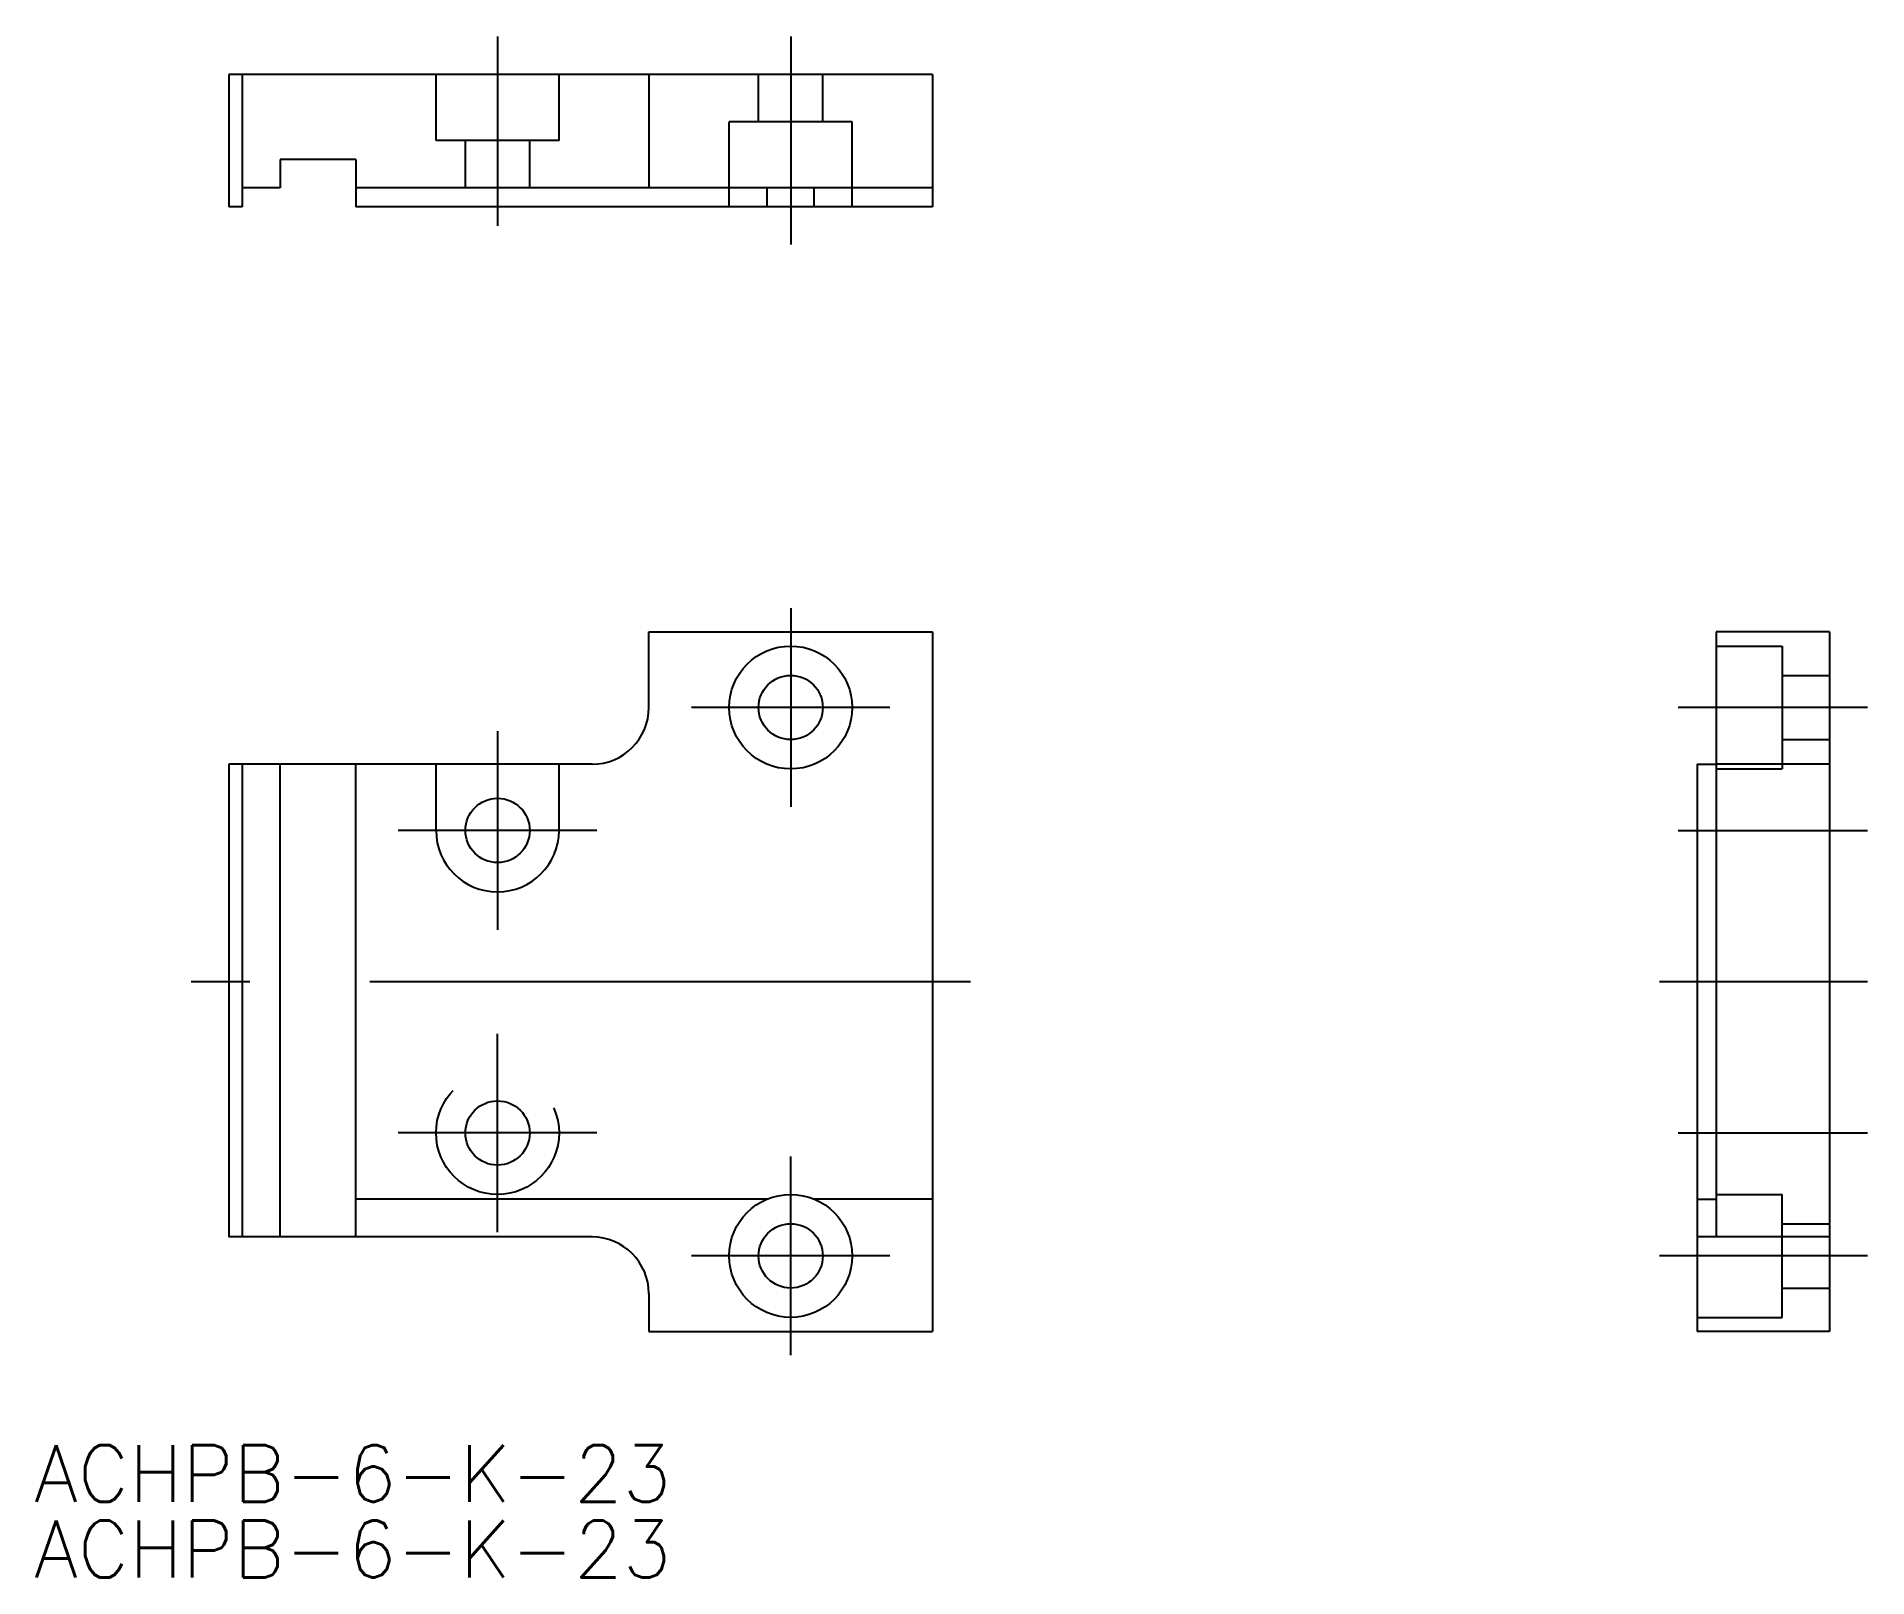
# Model space of a CAD drawing. Extents: x -10.2 to 86.6, y -31.5 to 50.
import ezdxf

# ---------------------------------------------------------------- set-up
doc = ezdxf.new("R2010")
doc.units = 0
doc.linetypes.add('CENTER', pattern=[50.8, 31.75, -6.35, 6.35, -6.35])
doc.linetypes.add('DASHED', pattern=[19.05, 12.7, -6.35])
doc.layers.get('0').update_dxf_attribs({"linetype": 'CONTINUOUS'})
doc.layers.add('CENTER', color=1, linetype='CENTER')
doc.styles.get("Standard").update_dxf_attribs({"font": 'txt.shx', "height": 3, "bigfont": 'bigfont.shx'})

# ---------------------------------------------------------------- blocks, each defined once
blk = doc.blocks.new('*U2')
at = {"color": 7, "linetype": 'CONTINUOUS'}
blk.add_text('ACHPB-6-K-23', height=3, dxfattribs=at).set_placement((-10.3, -27.5))
blk = doc.blocks.new('*U3')
at = {"color": 7, "linetype": 'CONTINUOUS'}
blk.add_text('ACHPB-6-K-23', height=3, dxfattribs=at).set_placement((-10.3, -31.5))

msp = doc.modelspace()

# ---------------------------------------------------------------- linework, layer by layer
at = {"color": 7, "linetype": 'CONTINUOUS'}
for p, q in [((0, 47.977), (0, 40.977)), ((37.2, 47.977), (0, 47.977)), ((0.7, 47.977), (0.7, 40.977)), ((10.95, 44.477), (10.95, 47.977)), ((17.45, 44.477), (17.45, 47.977)), ((22.2, 47.977), (22.2, 41.977)), ((37.2, 47.977), (37.2, 40.977)), ((17.45, 44.477), (10.95, 44.477)), ((2.7, 43.477), (2.7, 41.977)), ((6.7, 43.477), (2.7, 43.477)), ((6.7, 43.477), (6.7, 40.977)), ((2.7, 41.977), (0.7, 41.977)), ((37.2, 41.977), (6.7, 41.977)), ((28.45, 40.977), (28.45, 41.977)), ((30.95, 40.977), (30.95, 41.977)), ((0.7, 40.977), (0, 40.977)), ((37.2, 40.977), (6.7, 40.977)), ((22.2, 14.5), (22.2, 18.5)), ((22.2, 18.5), (37.2, 18.5)), ((37.2, 18.5), (37.2, -18.5)), ((84.631, 18.5), (78.631, 18.5)), ((78.631, 18.5), (78.631, -11.5)), ((84.631, 18.5), (84.631, -18.5)), ((0, 11.5), (0, -13.5)), ((19.2, 11.5), (0, 11.5)), ((0.7, 11.5), (0.7, -13.5)), ((2.7, -13.5), (2.7, 11.5)), ((6.7, -13.5), (6.7, 11.5)), ((77.631, 11.5), (77.631, -18.5)), ((77.631, 11.5), (78.631, 11.5)), ((28.45, -11.5), (6.7, -11.5)), ((37.2, -11.5), (30.95, -11.5)), ((77.631, -11.5), (78.631, -11.5)), ((19.2, -13.5), (0, -13.5)), ((22.2, -16.5), (22.2, -18.5)), ((22.2, -18.5), (37.2, -18.5)), ((84.631, -18.5), (77.631, -18.5))]:
    msp.add_line(p, q, dxfattribs=at)
at = {"color": 3, "linetype": 'DASHED'}
for p, q in [((28, 45.477), (28, 47.977)), ((31.4, 45.477), (31.4, 47.977)), ((32.95, 45.477), (26.45, 45.477)), ((26.45, 40.977), (26.45, 45.477)), ((32.95, 40.977), (32.95, 45.477)), ((12.5, 41.977), (12.5, 44.477)), ((15.9, 41.977), (15.9, 44.477)), ((78.631, 17.75), (82.131, 17.75)), ((82.131, 17.75), (82.131, 11.25)), ((82.131, 16.2), (84.631, 16.2)), ((82.131, 12.8), (84.631, 12.8)), ((10.95, 8), (10.95, 11.5)), ((17.45, 8), (17.45, 11.5)), ((84.631, 11.5), (78.631, 11.5)), ((78.631, 11.25), (82.131, 11.25)), ((78.631, -11.25), (82.131, -11.25)), ((78.631, -11.5), (78.631, -13.5)), ((82.131, -17.75), (82.131, -11.25)), ((84.631, -13.5), (77.631, -13.5)), ((82.131, -12.8), (84.631, -12.8)), ((82.131, -16.2), (84.631, -16.2)), ((77.631, -17.75), (82.131, -17.75))]:
    msp.add_line(p, q, dxfattribs=at)
at = {"color": 7, "linetype": 'CONTINUOUS'}
for centre, radius in [((29.7, 14.5), 3.25), ((29.7, 14.5), 1.7), ((14.2, 8), 1.7), ((14.2, -8), 1.7), ((29.7, -14.5), 3.25), ((29.7, -14.5), 1.7)]:
    msp.add_circle(centre, radius, dxfattribs=at)
at = {"color": 3, "linetype": 'DASHED'}
msp.add_circle((14.2, -8), 3.25, dxfattribs=at)
at = {"color": 7, "linetype": 'CONTINUOUS'}
for centre, start, end in [((19.2, 14.5), 270, 0), ((19.2, -16.5), 0, 90)]:
    msp.add_arc(centre, 3, start, end, dxfattribs=at)
at = {"color": 3, "linetype": 'DASHED'}
msp.add_arc((14.2, 8), 3.25, 180, 0, dxfattribs=at)
at = {"layer": 'CENTER', "color": 1, "linetype": 'CENTER'}
for p, q in [((14.2, 49.977), (14.2, 39.977)), ((29.7, 49.977), (29.7, 38.977)), ((29.7, 19.75), (29.7, 9.25)), ((34.95, 14.5), (24.45, 14.5)), ((86.631, 14.5), (76.631, 14.5)), ((14.2, 13.25), (14.2, 2.75)), ((19.45, 8), (8.95, 8)), ((76.631, 8), (86.631, 8)), ((39.2, 0), (-2, 0)), ((86.631, 0), (75.631, 0)), ((14.2, -13.25), (14.2, -2.75)), ((19.45, -8), (8.95, -8)), ((76.631, -8), (86.631, -8)), ((29.7, -19.75), (29.7, -9.25)), ((34.95, -14.5), (24.45, -14.5)), ((86.631, -14.5), (75.631, -14.5))]:
    msp.add_line(p, q, dxfattribs=at)

# ---------------------------------------------------------------- block references
at = {"color": 7, "linetype": 'CONTINUOUS'}
for name in ['*U2', '*U3']:
    msp.add_blockref(name, (0, 0), dxfattribs=at)

doc.saveas('drawing.dxf')
